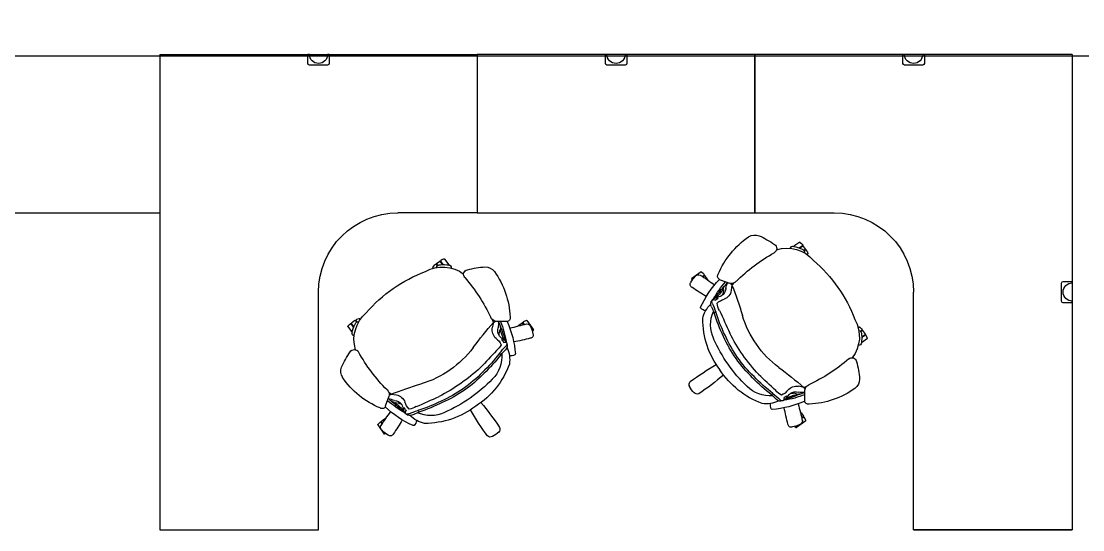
# Model space of a CAD drawing. Header units: inches. Extents: x 23 to 6400, y -2214 to 4412.
# Drawn here: x 3989.1 to 4149.7, y 1670.3 to 1747.3 of the extents above; entities that cross this region are included whole.
import ezdxf

# ---------------------------------------------------------------- set-up
doc = ezdxf.new("R2010")
doc.units = ezdxf.units.IN
doc.header["$LTSCALE"] = 96
doc.header["$MEASUREMENT"] = 0
doc.layers.add('A-FURN-EXIST', color=33, linetype='Continuous')

# ---------------------------------------------------------------- blocks, each defined once
blk = doc.blocks.new('A$C1C1D4BE0')
at = {"lineweight": -3}
for p, q in [((109.06, 175.11, 27.25), (133.06, 175.11, 27.25)), ((109.06, 103.11, 27.25), (109.06, 175.11, 27.25)), ((133.06, 175.11, 27.25), (133.06, 139.11, 27.25)), ((223.06, 175.11, 27.25), (223.06, 139.11, 27.25)), ((247.06, 175.11, 27.25), (223.06, 175.11, 27.25)), ((223.06, 175.11, 27.25), (247.06, 175.11, 27.25)), ((223.06, 175.11, 27.25), (247.06, 175.11, 27.25)), ((247.06, 103.11, 27.25), (247.06, 175.11, 27.25)), ((142.01, 159.23, 27.25), (143, 160.64, 27.25)), ((143.03, 160.65, 27.25), (143, 160.64, 27.25)), ((143.27, 160.58, 27.25), (143.03, 160.65, 27.25)), ((142.01, 159.23, 27.25), (142.01, 159.19, 27.25)), ((142.01, 159.19, 27.25), (142.26, 158.9, 27.25)), ((142.69, 159.07, 27.25), (142.49, 158.78, 27.25)), ((142.73, 159.01, 27.25), (142.55, 158.75, 27.25)), ((205.1, 159.46, 27.25), (205.29, 159.6, 27.25)), ((205.29, 159.6, 27.25), (205.34, 159.6, 27.25)), ((206.75, 158.62, 27.25), (205.34, 159.6, 27.25)), ((142.26, 158.9, 27.25), (142.44, 158.77, 27.25)), ((142.44, 158.77, 27.25), (142.49, 158.78, 27.25)), ((142.55, 158.75, 27.25), (142.56, 158.69, 27.25)), ((143.07, 158.33, 27.25), (142.56, 158.69, 27.25)), ((143.07, 158.33, 27.25), (143.13, 158.34, 27.25)), ((143.13, 158.34, 27.25), (143.15, 158.37, 27.25)), ((143.18, 158.32, 27.25), (143.2, 158.24, 27.25)), ((143.27, 158.19, 27.25), (143.2, 158.24, 27.25)), ((205.95, 157.37, 27.25), (205.97, 157.29, 27.25)), ((206, 157.4, 27.25), (205.97, 157.42, 27.25)), ((206.05, 157.41, 27.25), (206, 157.4, 27.25)), ((206.05, 157.41, 27.25), (206.41, 157.92, 27.25)), ((206.14, 158.16, 27.25), (206.4, 157.98, 27.25)), ((206.16, 158.23, 27.25), (206.44, 158.03, 27.25)), ((206.4, 157.98, 27.25), (206.41, 157.92, 27.25)), ((206.5, 158.04, 27.25), (206.44, 158.03, 27.25)), ((206.62, 158.22, 27.25), (206.5, 158.04, 27.25)), ((206.76, 158.58, 27.25), (206.62, 158.22, 27.25)), ((206.75, 158.62, 27.25), (206.76, 158.58, 27.25)), ((143.21, 156.36, 27.25), (143.7, 154.97, 27.25)), ((144.75, 155.85, 27.25), (145.21, 155.94, 27.25)), ((201.54, 156.8, 27.25), (201.55, 156.81, 27.25)), ((201.54, 156.8, 27.25), (201.55, 156.81, 27.25)), ((201.54, 156.8, 27.25), (201.54, 156.8, 27.25)), ((201.55, 156.81, 27.25), (201.55, 156.81, 27.25)), ((201.68, 156.89, 27.25), (201.68, 156.89, 27.25)), ((201.68, 156.89, 27.25), (201.68, 156.89, 27.25)), ((201.68, 156.89, 27.25), (201.68, 156.89, 27.25)), ((201.68, 156.89, 27.25), (201.68, 156.89, 27.25)), ((205.91, 157.21, 27.25), (205.97, 157.29, 27.25)), ((144, 154.59, 27.25), (143.69, 154.32, 27.25)), ((144, 154.59, 27.25), (144.84, 154.69, 27.25)), ((144.01, 155.59, 27.25), (144.01, 155.59, 27.25)), ((144.01, 155.59, 27.25), (144.01, 155.59, 27.25)), ((144.01, 155.59, 27.25), (144.01, 155.59, 27.25)), ((144.01, 155.59, 27.25), (144.01, 155.59, 27.25)), ((205.32, 154.5, 27.25), (204.87, 154.43, 27.25)), ((206.11, 154.51, 27.25), (206.11, 154.51, 27.25)), ((206.11, 154.51, 27.25), (206.11, 154.51, 27.25)), ((206.11, 154.51, 27.25), (206.11, 154.51, 27.25)), ((206.11, 154.51, 27.25), (206.11, 154.51, 27.25)), ((206.6, 155.52, 27.25), (206.61, 154.04, 27.25)), ((206.47, 153.58, 27.25), (205.64, 153.38, 27.25)), ((206.47, 153.58, 27.25), (206.84, 153.43, 27.25)), ((162.75, 148.63, 27.25), (162.77, 148.63, 27.25)), ((162.75, 148.63, 27.25), (162.76, 148.63, 27.25)), ((162.76, 148.63, 27.25), (162.76, 148.63, 27.25)), ((162.76, 148.63, 27.25), (162.77, 148.63, 27.25)), ((162.84, 148.5, 27.25), (162.84, 148.49, 27.25)), ((162.84, 148.5, 27.25), (162.84, 148.5, 27.25)), ((162.84, 148.5, 27.25), (162.84, 148.5, 27.25)), ((162.84, 148.5, 27.25), (162.84, 148.49, 27.25)), ((216.07, 146.16, 27.25), (215.17, 146.8, 27.25)), ((216.09, 146.13, 27.25), (215.95, 145.77, 27.25)), ((216.07, 146.16, 27.25), (216.09, 146.13, 27.25)), ((137.5, 144.34, 27.25), (138.14, 145.24, 27.25)), ((159.53, 143.71, 27.25), (159.34, 144.54, 27.25)), ((160.46, 144.85, 27.25), (160.39, 145.31, 27.25)), ((164.57, 143.43, 27.25), (165.55, 144.84, 27.25)), ((165.41, 145.08, 27.25), (165.56, 144.88, 27.25)), ((165.56, 144.88, 27.25), (165.55, 144.84, 27.25)), ((214.69, 144.51, 27.25), (214.84, 144.41, 27.25)), ((215.17, 144.66, 27.25), (214.88, 144.4, 27.25)), ((215.28, 144.89, 27.25), (215.04, 145.06, 27.25)), ((215.32, 144.95, 27.25), (215.09, 145.11, 27.25)), ((215.17, 144.66, 27.25), (215.29, 144.84, 27.25)), ((215.21, 145.56, 27.25), (215.21, 145.56, 27.25)), ((215.21, 145.56, 27.25), (215.21, 145.56, 27.25)), ((215.21, 145.56, 27.25), (215.21, 145.56, 27.25)), ((215.21, 145.56, 27.25), (215.21, 145.56, 27.25)), ((215.23, 145.96, 27.25), (215.77, 145.58, 27.25)), ((215.24, 145.95, 27.25), (215.23, 145.94, 27.25)), ((215.23, 145.88, 27.25), (215.73, 145.53, 27.25)), ((215.28, 144.89, 27.25), (215.29, 144.84, 27.25)), ((215.38, 144.96, 27.25), (215.32, 144.95, 27.25)), ((215.38, 144.96, 27.25), (215.74, 145.47, 27.25)), ((215.73, 145.53, 27.25), (215.74, 145.47, 27.25)), ((215.82, 145.59, 27.25), (215.77, 145.58, 27.25)), ((215.95, 145.77, 27.25), (215.82, 145.59, 27.25)), ((137.5, 144.34, 27.25), (137.5, 144.3, 27.25)), ((137.5, 144.3, 27.25), (137.75, 144.01, 27.25)), ((137.75, 144.01, 27.25), (137.93, 143.89, 27.25)), ((137.93, 143.89, 27.25), (137.99, 143.9, 27.25)), ((138.37, 144.43, 27.25), (137.99, 143.9, 27.25)), ((138.4, 144.36, 27.25), (138.04, 143.86, 27.25)), ((138.04, 143.86, 27.25), (138.05, 143.8, 27.25)), ((138.57, 143.44, 27.25), (138.05, 143.8, 27.25)), ((138.36, 144.43, 27.25), (138.37, 144.42, 27.25)), ((138.52, 144.06, 27.25), (138.52, 144.07, 27.25)), ((138.52, 144.06, 27.25), (138.52, 144.06, 27.25)), ((138.52, 144.06, 27.25), (138.52, 144.07, 27.25)), ((138.52, 144.06, 27.25), (138.52, 144.06, 27.25)), ((138.57, 143.44, 27.25), (138.63, 143.45, 27.25)), ((138.63, 143.45, 27.25), (138.79, 143.68, 27.25)), ((138.68, 143.41, 27.25), (138.85, 143.65, 27.25)), ((138.68, 143.41, 27.25), (138.69, 143.35, 27.25)), ((138.87, 143.23, 27.25), (138.69, 143.35, 27.25)), ((138.87, 143.23, 27.25), (139.22, 143.09, 27.25)), ((139.22, 143.09, 27.25), (139.26, 143.11, 27.25)), ((139.37, 143.26, 27.25), (139.26, 143.11, 27.25)), ((159.53, 143.71, 27.25), (159.38, 143.33, 27.25)), ((161.47, 143.58, 27.25), (159.99, 143.57, 27.25)), ((160.47, 144.07, 27.25), (160.47, 144.07, 27.25)), ((160.47, 144.07, 27.25), (160.47, 144.07, 27.25)), ((160.47, 144.07, 27.25), (160.47, 144.07, 27.25)), ((160.47, 144.07, 27.25), (160.47, 144.07, 27.25)), ((163.16, 144.26, 27.25), (163.24, 144.21, 27.25)), ((163.32, 144.22, 27.25), (163.24, 144.21, 27.25)), ((163.35, 144.18, 27.25), (163.37, 144.21, 27.25)), ((163.36, 144.13, 27.25), (163.35, 144.18, 27.25)), ((163.36, 144.13, 27.25), (163.88, 143.77, 27.25)), ((163.93, 143.77, 27.25), (163.88, 143.77, 27.25)), ((164.11, 144.04, 27.25), (163.93, 143.77, 27.25)), ((164.19, 144.02, 27.25), (163.99, 143.73, 27.25)), ((164, 143.68, 27.25), (163.99, 143.73, 27.25)), ((164.18, 143.55, 27.25), (164, 143.68, 27.25)), ((164.53, 143.42, 27.25), (164.18, 143.55, 27.25)), ((164.57, 143.43, 27.25), (164.53, 143.42, 27.25)), ((214.88, 144.4, 27.25), (214.84, 144.41, 27.25)), ((245.44, 140.49, 27.25), (245.44, 137.74, 27.25)), ((247.06, 140.74, 27.25), (245.69, 140.74, 27.25)), ((247.06, 140.74, 27.25), (247.06, 140.49, 27.25)), ((194.33, 138.8, 27.25), (194.24, 139.25, 27.25)), ((195.59, 138.04, 27.25), (195.49, 138.89, 27.25)), ((189.59, 137.32, 27.25), (189.52, 137.08, 27.25)), ((189.52, 137.08, 27.25), (189.54, 137.04, 27.25)), ((190.95, 136.06, 27.25), (189.54, 137.04, 27.25)), ((191.11, 136.74, 27.25), (191.39, 136.54, 27.25)), ((191.17, 136.78, 27.25), (191.43, 136.6, 27.25)), ((191.28, 136.3, 27.25), (191.4, 136.48, 27.25)), ((191.4, 136.48, 27.25), (191.39, 136.54, 27.25)), ((191.43, 136.6, 27.25), (191.49, 136.61, 27.25)), ((191.85, 137.12, 27.25), (191.49, 136.61, 27.25)), ((191.84, 137.18, 27.25), (191.81, 137.2, 27.25)), ((191.85, 137.12, 27.25), (191.84, 137.18, 27.25)), ((191.85, 137.23, 27.25), (191.93, 137.24, 27.25)), ((191.99, 137.32, 27.25), (191.93, 137.24, 27.25)), ((193.81, 137.26, 27.25), (195.2, 137.75, 27.25)), ((194.59, 138.06, 27.25), (194.59, 138.06, 27.25)), ((194.59, 138.06, 27.25), (194.59, 138.06, 27.25)), ((194.59, 138.06, 27.25), (194.59, 138.06, 27.25)), ((194.59, 138.06, 27.25), (194.59, 138.06, 27.25)), ((195.59, 138.04, 27.25), (195.85, 137.74, 27.25)), ((245.69, 137.49, 27.25), (247.06, 137.49, 27.25)), ((247.06, 137.74, 27.25), (247.06, 137.49, 27.25)), ((150.46, 135.48, 27.25), (150.36, 135.34, 27.25)), ((150.36, 135.29, 27.25), (150.36, 135.34, 27.25)), ((150.61, 135.01, 27.25), (150.36, 135.29, 27.25)), ((150.61, 135.01, 27.25), (150.79, 134.88, 27.25)), ((150.84, 134.89, 27.25), (150.79, 134.88, 27.25)), ((150.84, 134.89, 27.25), (151.01, 135.13, 27.25)), ((150.9, 134.86, 27.25), (151.06, 135.09, 27.25)), ((151.83, 134.95, 27.25), (151.48, 134.45, 27.25)), ((151.51, 134.97, 27.25), (151.51, 134.97, 27.25)), ((151.51, 134.97, 27.25), (151.51, 134.97, 27.25)), ((151.51, 134.97, 27.25), (151.51, 134.97, 27.25)), ((151.51, 134.97, 27.25), (151.51, 134.97, 27.25)), ((151.91, 134.95, 27.25), (151.54, 134.41, 27.25)), ((151.91, 134.94, 27.25), (151.9, 134.95, 27.25)), ((152.12, 134.11, 27.25), (152.75, 135.01, 27.25)), ((190.95, 136.06, 27.25), (190.99, 136.05, 27.25)), ((190.99, 136.05, 27.25), (191.28, 136.3, 27.25)), ((150.91, 134.8, 27.25), (150.9, 134.86, 27.25)), ((150.91, 134.8, 27.25), (151.43, 134.44, 27.25)), ((151.48, 134.45, 27.25), (151.43, 134.44, 27.25)), ((151.55, 134.35, 27.25), (151.54, 134.41, 27.25)), ((151.73, 134.23, 27.25), (151.55, 134.35, 27.25)), ((152.08, 134.09, 27.25), (151.73, 134.23, 27.25)), ((152.12, 134.11, 27.25), (152.08, 134.09, 27.25)), ((206.92, 133.41, 27.25), (207.07, 133.31, 27.25)), ((206.95, 132.92, 27.25), (207.09, 133.27, 27.25)), ((207.09, 133.27, 27.25), (207.07, 133.31, 27.25)), ((205.84, 131.55, 27.25), (204.94, 132.18, 27.25)), ((205.74, 132.41, 27.25), (206.28, 132.04, 27.25)), ((205.75, 132.41, 27.25), (205.76, 132.42, 27.25)), ((205.82, 132.44, 27.25), (206.32, 132.09, 27.25)), ((205.88, 131.55, 27.25), (206.17, 131.8, 27.25)), ((206.11, 132.57, 27.25), (206.11, 132.57, 27.25)), ((206.11, 132.57, 27.25), (206.11, 132.57, 27.25)), ((206.11, 132.57, 27.25), (206.11, 132.57, 27.25)), ((206.11, 132.57, 27.25), (206.11, 132.57, 27.25)), ((206.17, 131.8, 27.25), (206.29, 131.98, 27.25)), ((206.29, 131.98, 27.25), (206.28, 132.04, 27.25)), ((206.32, 132.09, 27.25), (206.38, 132.1, 27.25)), ((206.74, 132.62, 27.25), (206.38, 132.1, 27.25)), ((206.73, 132.67, 27.25), (206.49, 132.84, 27.25)), ((206.77, 132.73, 27.25), (206.53, 132.89, 27.25)), ((206.74, 132.62, 27.25), (206.73, 132.67, 27.25)), ((206.77, 132.73, 27.25), (206.82, 132.74, 27.25)), ((206.95, 132.92, 27.25), (206.82, 132.74, 27.25)), ((205.84, 131.55, 27.25), (205.88, 131.55, 27.25)), ((77.08, 127.11, 27.25), (109.06, 127.11, 27.25)), ((157.06, 127.11, 27.25), (145.06, 127.11, 27.25)), ((157.06, 103.11, 27.25), (157.06, 127.11, 27.25)), ((157.06, 127.11, 27.25), (199.06, 127.11, 27.25)), ((157.06, 103.11, 27.25), (157.06, 127.11, 27.25)), ((199.06, 127.11, 27.25), (199.06, 103.11, 27.25)), ((199.06, 103.11, 27.25), (199.06, 127.11, 27.25)), ((199.06, 127.11, 27.25), (211.06, 127.11, 27.25)), ((131.44, 104.49, 27.25), (131.44, 103.11, 27.25)), ((134.44, 104.74, 27.25), (131.69, 104.74, 27.25)), ((134.69, 103.11, 27.25), (134.69, 104.49, 27.25)), ((176.44, 104.49, 27.25), (176.44, 103.11, 27.25)), ((179.44, 104.74, 27.25), (176.69, 104.74, 27.25)), ((179.69, 103.11, 27.25), (179.69, 104.49, 27.25)), ((221.44, 104.49, 27.25), (221.44, 103.11, 27.25)), ((224.44, 104.74, 27.25), (221.69, 104.74, 27.25)), ((224.69, 103.11, 27.25), (224.69, 104.49, 27.25)), ((109.06, 103.11, 27.25), (157.06, 103.11, 27.25)), ((131.69, 103.11, 27.25), (131.44, 103.11, 27.25)), ((134.69, 103.11, 27.25), (134.44, 103.11, 27.25)), ((199.06, 103.11, 27.25), (157.06, 103.11, 27.25)), ((176.69, 103.11, 27.25), (176.44, 103.11, 27.25)), ((179.69, 103.11, 27.25), (179.44, 103.11, 27.25)), ((247.06, 103.11, 27.25), (199.06, 103.11, 27.25)), ((221.69, 103.11, 27.25), (221.44, 103.11, 27.25)), ((224.69, 103.11, 27.25), (224.44, 103.11, 27.25))]:
    blk.add_line(p, q, dxfattribs=at)
blk.add_lwpolyline([(329.17, 95.4), (28.91, 95.4), (28.91, 103.36), (329.17, 103.36)], close=True, dxfattribs=at)
for centre, radius, start, end in [((145.95, 156.75, 27.25), 4.68, 120.4374, 133.707), ((143.91, 160.41, 27.25), 0.496, 24.855, 131.5947), ((106.87, 134.99, 27.25), 45.41, 31.147, 34.3645), ((191.11, 136.96, 27.25), 40.36, 143.6382, 150.3084), ((159.06, 160.41, 27.25), 0.658, 60.578, 133.1097), ((157.4, 157.19, 27.25), 4.28, 46.8902, 62.2976), ((143.03, 159.63, 27.25), 0.59, 122.2242, 205.4539), ((165.79, 173.68, 27.25), 27.33, 211.561, 217.045), ((153.85, 145.22, 27.25), 15.54, 114.6915, 133.4725), ((149.91, 154.94, 27.25), 4.15, 101.3066, 136.3401), ((147.41, 159.19, 27.25), 0.151, 43.7089, 111.2298), ((146.22, 158.15, 27.25), 1.74, 14.2074, 41.6764), ((149.14, 146.32, 27.25), 12.68, 52.6181, 90.2009), ((126.85, 181.96, 27.25), 40.36, 319.6916, 326.3618), ((159.86, 159.86, 27.25), 0.648, 336.2382, 44.7345), ((248.05, 147.85, 27.25), 45.41, 165.6355, 168.853), ((204.55, 159.08, 27.25), 0.496, 68.4053, 175.145), ((203.89, 154.94, 27.25), 4.68, 66.293, 79.5626), ((205.65, 158.64, 27.25), 0.59, 354.5461, 77.7758), ((152.39, 145.64, 27.25), 13.31, 118.1044, 131.8211), ((222.28, 65.05, 27.25), 119.68, 129.5276, 130.8431), ((146.8, 156.81, 27.25), 0.887, 141.4919, 164.5681), ((146.86, 156.83, 27.25), 0.919, 125.5621, 144.5786), ((146.55, 157.33, 27.25), 0.348, 142.008, 222.2382), ((146.55, 157.1, 27.25), 0.512, 68.7679, 121.5263), ((146.88, 157.01, 27.25), 0.8, 60.1355, 134.4715), ((151.41, 167.25, 27.25), 10.75, 244.1788, 251.925), ((153.68, 170.92, 27.25), 14.69, 244.1698, 248.162), ((150.03, 152.88, 27.25), 4.94, 64.7955, 114.3601), ((179.46, 164.07, 27.25), 27.33, 342.955, 348.439), ((147.27, 144.84, 27.25), 12.8, 112.5535, 145.6458), ((142.68, 156.22, 27.25), 0.548, 15.5859, 125.5928), ((145.72, 153.2, 27.25), 2.94, 110.3114, 125.6545), ((144.49, 156.89, 27.25), 1.36, 270.2307, 327.4509), ((165.79, 173.68, 27.25), 27.33, 219.1563, 219.6871), ((144.74, 155.91, 27.25), 0.0616, 129.5275, 279.873), ((139.22, 163.49, 27.25), 9.32, 306.0709, 316.256), ((144.52, 156.39, 27.25), 1.73, 280.7645, 339.0434), ((145.12, 156.62, 27.25), 0.688, 276.7569, 318.1552), ((142.49, 157.77, 27.25), 3.54, 332.9385, 346.5302), ((146.32, 156.91, 27.25), 0.393, 160.1587, 220.2249), ((146.04, 156.67, 27.25), 0.023, 216.7678, 315.9393), ((146.9, 156.38, 27.25), 0.888, 132.6517, 161.5926), ((148.65, 155, 27.25), 2.63, 135.5454, 163.0009), ((146.26, 157.06, 27.25), 0.0489, 319.6079, 38.9614), ((146.35, 153.98, 27.25), 2.89, 58.9352, 81.7775), ((726.32, 1448.65, 27.25), 1415.76, 245.88356, 246.03577), ((147.43, 157.57, 27.25), 0.835, 320.7738, 340.4324), ((141.41, 135.21, 27.25), 22.82, 63.4709, 73.0048), ((140.52, 133.04, 27.25), 25.44, 63.7194, 72.3894), ((143.86, 137.87, 27.25), 19.65, 43.7774, 66.2226), ((142.89, 136.48, 27.25), 22.82, 43.8813, 66.119), ((150, 145.72, 27.25), 12.68, 19.7991, 57.3819), ((204.46, 144.05, 27.25), 12.68, 109.7991, 147.3819), ((200.79, 151.88, 27.25), 4.15, 63.6599, 98.6934), ((203.16, 156.16, 27.25), 1.74, 158.3236, 185.7926), ((201.67, 156.75, 27.25), 0.142, 87.884, 158.8399), ((200.41, 141.4, 27.25), 15.54, 66.5275, 85.3085), ((207.14, 155.56, 27.25), 0.548, 74.4072, 184.4141), ((206.72, 143.3, 27.25), 12.8, 54.3542, 87.4465), ((142.76, 154.66, 27.25), 0.992, 311.657, 18.2163), ((144.19, 155.1, 27.25), 0.55, 163.8446, 174.1233), ((144.68, 154.54, 27.25), 1.24, 122.6746, 144.9967), ((159.48, 109.8, 27.25), 48.13, 108.1349, 109.1853), ((144.19, 155.1, 27.25), 0.55, 215.5254, 249.1346), ((162.25, 200.3, 27.25), 49.22, 248.2279, 253.8982), ((138.66, 130.19, 27.25), 27.77, 47.135, 62.9624), ((143.68, 137.65, 27.25), 19.65, 43.7774, 66.2226), ((192.98, 151.44, 27.25), 4.28, 136.8902, 152.2976), ((190.31, 153.91, 27.25), 0.648, 66.2382, 134.7345), ((168.22, 120.9, 27.25), 40.36, 49.6916, 56.3618), ((201.38, 149.91, 27.25), 4.94, 85.6399, 135.2045), ((217.1, 134.52, 27.25), 25.44, 127.6106, 136.2806), ((217.32, 134.33, 27.25), 25.44, 127.6106, 136.2806), ((191.78, 165.61, 27.25), 14.69, 311.838, 315.8302), ((202.22, 155.2, 27.25), 0.835, 219.5676, 239.2262), ((195.16, 162.94, 27.25), 10.75, 308.075, 315.8212), ((204.46, 152.2, 27.25), 2.89, 118.2225, 141.0648), ((202.92, 154.86, 27.25), 0.8, 65.5285, 139.8645), ((203.21, 155.07, 27.25), 0.512, 78.4737, 131.2321), ((201.95, 152.37, 27.25), 2.63, 36.9991, 64.4546), ((203.01, 154.7, 27.25), 0.919, 55.4214, 74.4379), ((203.13, 155.27, 27.25), 0.348, 337.7618, 57.992), ((203.5, 155.13, 27.25), 0.0489, 161.0386, 240.3921), ((203.13, 154.27, 27.25), 0.888, 38.4074, 67.3483), ((201.64, 142.3, 27.25), 13.31, 68.1789, 81.8956), ((203.07, 154.7, 27.25), 0.887, 35.4319, 58.5081), ((163.53, 42.66, 27.25), 119.68, 69.1569, 70.4724), ((207.91, 163.57, 27.25), 9.32, 243.744, 253.9291), ((203.49, 154.97, 27.25), 0.393, 339.7751, 39.8413), ((203.83, 154.84, 27.25), 0.023, 244.0607, 343.2322), ((206.79, 157.09, 27.25), 3.54, 213.4698, 227.0615), ((204.71, 155.1, 27.25), 0.688, 241.8448, 283.2431), ((205.21, 155.57, 27.25), 1.36, 232.5491, 289.7693), ((205.31, 154.56, 27.25), 0.0616, 280.127, 70.4725), ((205.32, 151.68, 27.25), 2.94, 74.3455, 89.6886), ((207.23, 106.19, 27.25), 48.13, 90.8147, 91.8651), ((205.84, 153.3, 27.25), 1.24, 55.0033, 77.3254), ((206.11, 153.99, 27.25), 0.55, 25.8767, 36.1554), ((162.11, 135.34, 27.25), 26.35, 135.1738, 150.8289), ((144.23, 138.4, 27.25), 15.25, 36.6442, 73.358), ((189.77, 153.11, 27.25), 0.658, 150.578, 223.1097), ((213.21, 185.16, 27.25), 40.36, 233.6382, 240.3084), ((213.69, 136.94, 27.25), 22.82, 133.8813, 156.119), ((250.56, 99.98, 27.25), 72.51, 131.8265, 134.6201), ((173.67, 190.29, 27.25), 49.22, 306.1018, 311.7721), ((205.36, 155.09, 27.25), 1.73, 220.9566, 279.2355), ((206.11, 153.99, 27.25), 0.55, 310.8654, 344.4746), ((207.6, 154.07, 27.25), 0.992, 181.7837, 248.343), ((196.03, 129.3, 27.25), 26.35, 49.1711, 64.8262), ((213.21, 152.33, 27.25), 1.68, 358.3413, 54.8306), ((138.09, 151.11, 27.25), 1.68, 145.1694, 201.6587), ((140.29, 132.86, 27.25), 25.44, 37.6106, 46.2806), ((140.47, 133.08, 27.25), 25.44, 37.6106, 46.2806), ((155.86, 148.8, 27.25), 4.94, 355.6399, 45.2045), ((212.31, 137.91, 27.25), 19.65, 133.7774, 156.2226), ((212.53, 137.73, 27.25), 19.65, 133.7774, 156.2226), ((219.99, 132.7, 27.25), 27.77, 137.135, 152.9624), ((201.53, 153.23, 27.25), 13.39, 344.4635, 355.9043), ((148.75, 155.96, 27.25), 13.39, 204.0957, 215.5365), ((105.94, 99.61, 27.25), 72.51, 41.8265, 44.6201), ((157.83, 149.38, 27.25), 4.15, 333.6599, 8.6934), ((203.86, 143.18, 27.25), 12.68, 142.6181, 180.2009), ((211.78, 138.28, 27.25), 15.25, 126.6442, 163.358), ((213.73, 149.76, 27.25), 0.708, 227.6016, 350.777), ((138.47, 148.52, 27.25), 0.708, 209.223, 332.3984), ((143.66, 146.27, 27.25), 5.24, 162.6212, 229.7126), ((158.15, 145.72, 27.25), 2.89, 28.2225, 51.0648), ((161.15, 147.96, 27.25), 0.835, 129.5676, 149.2262), ((168.9, 155.01, 27.25), 10.75, 218.075, 225.8212), ((171.57, 158.4, 27.25), 14.69, 221.838, 225.8302), ((160.81, 147.25, 27.25), 0.8, 335.5285, 49.8645), ((147.35, 149.76, 27.25), 15.54, 336.5275, 355.3085), ((162.11, 147.02, 27.25), 1.74, 68.3236, 95.7926), ((162.7, 148.5, 27.25), 0.142, 357.884, 68.8399), ((209.63, 145.87, 27.25), 5.24, 330.2874, 37.3793), ((196.24, 176.5, 27.25), 49.22, 216.1018, 221.7721), ((161.04, 144.82, 27.25), 1.73, 130.9566, 189.2355), ((158.33, 148.22, 27.25), 2.63, 306.9991, 334.4546), ((163.04, 143.38, 27.25), 3.54, 123.4698, 137.0615), ((48.62, 186.65, 27.25), 119.68, 339.1569, 340.4724), ((169.53, 142.27, 27.25), 9.32, 153.744, 163.9291), ((148.25, 148.54, 27.25), 13.31, 338.1789, 351.8956), ((160.22, 147.05, 27.25), 0.888, 308.4074, 337.3483), ((160.79, 146.34, 27.25), 0.023, 154.0607, 253.2322), ((160.92, 146.69, 27.25), 0.393, 249.7751, 309.8413), ((161.08, 146.68, 27.25), 0.0489, 71.0386, 150.3921), ((161.23, 147.05, 27.25), 0.348, 247.7618, 327.992), ((160.66, 147.11, 27.25), 0.887, 305.4319, 328.5081), ((161.02, 146.97, 27.25), 0.512, 348.4737, 41.2321), ((160.66, 147.17, 27.25), 0.919, 325.4214, 344.4379), ((153.81, 102.12, 27.25), 45.41, 75.6355, 78.853), ((165.03, 145.62, 27.25), 0.496, 338.4053, 85.145), ((197.3, 144.08, 27.25), 4.94, 154.7955, 204.3601), ((214.75, 146.77, 27.25), 0.418, 4.0643, 96.2869), ((210.38, 146.03, 27.25), 4.85, 354.4733, 9.125), ((138.54, 145.36, 27.25), 0.418, 103.7131, 195.9357), ((142.9, 146.16, 27.25), 4.85, 190.875, 205.5267), ((161.53, 144.97, 27.25), 1.36, 142.5491, 199.7693), ((112.14, 142.94, 27.25), 48.13, 0.8147, 1.8651), ((161.06, 145.47, 27.25), 0.688, 151.8448, 193.2431), ((160.52, 144.87, 27.25), 0.0616, 190.127, 340.4725), ((157.63, 144.86, 27.25), 2.94, 344.3455, 359.6886), ((170.02, 170.72, 27.25), 27.33, 252.955, 258.439), ((160.89, 146.29, 27.25), 4.68, 336.293, 349.5626), ((217.14, 134.57, 27.25), 25.44, 153.7194, 162.3894), ((214.96, 135.45, 27.25), 22.82, 153.4709, 163.0048), ((-1098.47, 720.36, 27.25), 1415.76, 335.88356, 336.03577), ((214.75, 145.35, 27.25), 0.417, 275.7738, 328.5728), ((214.01, 145.63, 27.25), 1.2, 335.5957, 356.7626), ((139.63, 144.54, 27.25), 1.2, 203.2374, 224.4043), ((139.03, 144.02, 27.25), 0.417, 231.4272, 284.2262), ((135.25, 154.15, 27.25), 26.35, 319.1711, 334.8262), ((160.02, 142.57, 27.25), 0.992, 91.7837, 158.343), ((159.95, 144.07, 27.25), 0.55, 220.8654, 254.4746), ((159.95, 144.07, 27.25), 0.55, 295.8767, 306.1554), ((159.25, 144.34, 27.25), 1.24, 325.0033, 347.3254), ((161.51, 143.03, 27.25), 0.548, 344.4072, 94.4141), ((164.6, 144.53, 27.25), 0.59, 264.5461, 347.7758), ((195.24, 143.95, 27.25), 4.15, 191.3066, 226.3401), ((193.28, 151.23, 27.25), 22.37, 310.8423, 339.1576), ((157.19, 156.9, 27.25), 22.37, 220.8423, 249.1576), ((149.25, 143.46, 27.25), 12.8, 324.3542, 357.4465), ((190.98, 141.46, 27.25), 0.151, 133.7089, 201.2298), ((204.96, 147.89, 27.25), 15.54, 204.6915, 223.4725), ((192.03, 140.27, 27.25), 1.74, 104.2074, 131.6764), ((193.17, 140.93, 27.25), 0.8, 150.1355, 224.4715), ((179.25, 147.73, 27.25), 14.69, 334.1698, 338.162), ((182.92, 145.46, 27.25), 10.75, 334.1788, 341.925), ((192.61, 141.48, 27.25), 0.835, 50.7738, 70.4324), ((196.19, 140.4, 27.25), 2.89, 148.9352, 171.7775), ((149.88, 156.3, 27.25), 49.22, 338.2279, 343.8982), ((215.19, 100.92, 27.25), 45.41, 121.147, 124.3645), ((193.07, 140.59, 27.25), 0.512, 158.7679, 211.5263), ((193.35, 140.91, 27.25), 0.919, 215.5621, 234.5786), ((192.85, 140.6, 27.25), 0.348, 232.008, 312.2382), ((204.54, 146.43, 27.25), 13.31, 208.1044, 221.8211), ((193.37, 140.85, 27.25), 0.887, 231.4919, 254.5681), ((285.13, 216.33, 27.25), 119.68, 219.5276, 220.8431), ((193.12, 140.3, 27.25), 0.0489, 49.6079, 128.9614), ((193.26, 140.37, 27.25), 0.393, 250.1587, 310.2249), ((186.69, 133.27, 27.25), 9.32, 36.0709, 46.256), ((193.8, 140.94, 27.25), 0.888, 222.6517, 251.5926), ((192.4, 136.53, 27.25), 3.54, 62.9385, 76.5302), ((195.18, 142.69, 27.25), 2.63, 225.5454, 253.0009), ((193.5, 140.08, 27.25), 0.023, 306.7678, 45.9393), ((193.79, 138.56, 27.25), 1.73, 10.7645, 69.0434), ((245.69, 140.49, 27.25), 0.25, 90, 180), ((247.06, 139.11, 27.25), 1.38, 90, 270), ((145.06, 139.11, 27.25), 12, 180, 270), ((189.77, 137.96, 27.25), 0.496, 114.855, 221.5947), ((176.49, 159.84, 27.25), 27.33, 309.1563, 309.6871), ((193.55, 139.17, 27.25), 0.688, 6.7569, 48.1552), ((193.28, 138.54, 27.25), 1.36, 0.2307, 57.4509), ((194.27, 138.79, 27.25), 0.0616, 219.5275, 9.873), ((196.98, 139.77, 27.25), 2.94, 200.3114, 215.6545), ((240.38, 153.53, 27.25), 48.13, 198.1349, 199.1853), ((211.06, 139.11, 27.25), 12, 270, 0), ((155.71, 136.44, 27.25), 0.708, 137.6016, 260.777), ((193.43, 140, 27.25), 4.68, 210.4374, 223.707), ((190.55, 137.08, 27.25), 0.59, 212.2242, 295.4539), ((176.49, 159.84, 27.25), 27.33, 301.561, 307.045), ((193.96, 136.73, 27.25), 0.548, 105.5859, 215.5928), ((195.63, 138.73, 27.25), 1.24, 212.6746, 234.9967), ((195.07, 138.24, 27.25), 0.55, 253.8446, 264.1233), ((195.51, 136.81, 27.25), 0.992, 41.657, 108.2163), ((195.07, 138.24, 27.25), 0.55, 305.5254, 339.1346), ((214.83, 156.16, 27.25), 26.35, 225.1738, 240.8289), ((245.69, 137.74, 27.25), 0.25, 180, 270), ((151.83, 140.55, 27.25), 5.24, 240.2874, 307.3793), ((151.3, 135.43, 27.25), 0.417, 185.7738, 238.5728), ((151.58, 136.17, 27.25), 1.2, 245.5957, 266.7626), ((151.98, 139.8, 27.25), 4.85, 264.4733, 279.125), ((152.72, 135.43, 27.25), 0.418, 274.0643, 6.2869), ((159.19, 148.65, 27.25), 13.39, 254.4635, 265.9043), ((158.28, 136.97, 27.25), 1.68, 268.3413, 324.8306), ((205.33, 141.32, 27.25), 12.8, 202.5535, 235.6458), ((203.91, 137.7, 27.25), 5.24, 252.6212, 319.7126), ((194.22, 142.8, 27.25), 13.39, 294.0957, 305.5365), ((201.66, 132.52, 27.25), 0.708, 299.223, 62.3984), ((204.82, 132.59, 27.25), 0.418, 193.7131, 285.9357), ((204.02, 136.95, 27.25), 4.85, 280.875, 295.5267), ((205.64, 133.68, 27.25), 1.2, 293.2374, 314.4043), ((206.15, 133.08, 27.25), 0.417, 321.4272, 14.2262), ((199.07, 132.14, 27.25), 1.68, 235.1694, 291.6587), ((131.69, 104.49, 27.25), 0.25, 90, 180), ((133.06, 103.11, 27.25), 1.38, 0, 180), ((134.44, 104.49, 27.25), 0.25, 0, 90), ((176.69, 104.49, 27.25), 0.25, 90, 180), ((178.06, 103.11, 27.25), 1.38, 0, 180), ((179.44, 104.49, 27.25), 0.25, 0, 90), ((221.69, 104.49, 27.25), 0.25, 90, 180), ((223.06, 103.11, 27.25), 1.38, 0, 180), ((224.44, 104.49, 27.25), 0.25, 0, 90)]:
    blk.add_arc(centre, radius, start, end, dxfattribs=at)
at = {"lineweight": -3, "flags": 1}
for tag, p, rotation in [('CAPPN', (29.08, 175.22, 27.25), 90), ('CAPMG', (29.08, 175.22, 27.25), 90), ('CAPMC', (29.08, 175.22, 27.25), 90), ('CAPQT', (29.08, 175.22, 27.25), 90), ('CAPDH', (29.08, 175.22, 27.25), 90), ('CAPGC', (29.08, 175.22, 27.25), 90), ('CAPPN', (29.08, 175.22, 26.75), 90), ('CAPMG', (29.08, 175.22, 26.75), 90), ('CAPMC', (29.08, 175.22, 26.75), 90), ('CAPQT', (29.08, 175.22, 26.75), 90), ('CAPDH', (29.08, 175.22, 26.75), 90), ('CAPGC', (29.08, 175.22, 26.75), 90), ('CAPPN', (53.08, 175.22, 27.25), 180), ('CAPMG', (53.08, 175.22, 27.25), 180), ('CAPMC', (53.08, 175.22, 27.25), 180), ('CAPQT', (53.08, 175.22, 27.25), 180), ('CAPDH', (53.08, 175.22, 27.25), 180), ('CAPGC', (53.08, 175.22, 27.25), 180), ('CAPPN', (109.07, 175.22, 27.25), 90), ('CAPMG', (109.07, 175.22, 27.25), 90), ('CAPMC', (109.07, 175.22, 27.25), 90), ('CAPQT', (109.07, 175.22, 27.25), 90), ('CAPDH', (109.07, 175.22, 27.25), 90), ('CAPGC', (109.07, 175.22, 27.25), 90), ('CAPPN', (109.07, 175.22, 26.75), 90), ('CAPMG', (109.07, 175.22, 26.75), 90), ('CAPMC', (109.07, 175.22, 26.75), 90), ('CAPQT', (109.07, 175.22, 26.75), 90), ('CAPDH', (109.07, 175.22, 26.75), 90), ('CAPGC', (109.07, 175.22, 26.75), 90), ('CAPPN', (133.07, 175.22, 27.25), 180), ('CAPMG', (133.07, 175.22, 27.25), 180), ('CAPMC', (133.07, 175.22, 27.25), 180), ('CAPQT', (133.07, 175.22, 27.25), 180), ('CAPDH', (133.07, 175.22, 27.25), 180), ('CAPGC', (133.07, 175.22, 27.25), 180), ('CAPPN', (247.06, 175.11, 27.25), 180), ('CAPMG', (247.06, 175.11, 27.25), 180), ('CAPMC', (247.06, 175.11, 27.25), 180), ('CAPQT', (247.06, 175.11, 27.25), 180), ('CAPDH', (247.06, 175.11, 27.25), 180), ('CAPGC', (247.06, 175.11, 27.25), 180), ('CAPPN', (346.3, 144.91, 28.25), 239.7332), ('CAPMG', (346.3, 144.91, 28.25), 239.7332), ('CAPMC', (346.3, 144.91, 28.25), 239.7332), ('CAPQT', (346.3, 144.91, 28.25), 239.7332), ('CAPDH', (346.3, 144.91, 28.25), 239.7332), ('CAPGC', (346.3, 144.91, 28.25), 239.7332), ('CAPPN', (109.06, 103.11, 27.25), 90), ('CAPMG', (109.06, 103.11, 27.25), 90), ('CAPMC', (109.06, 103.11, 27.25), 90), ('CAPQT', (109.06, 103.11, 27.25), 90), ('CAPDH', (109.06, 103.11, 27.25), 90), ('CAPGC', (109.06, 103.11, 27.25), 90), ('CAPPN', (199.06, 103.11, 27.25), 180), ('CAPMG', (199.06, 103.11, 27.25), 180), ('CAPMC', (199.06, 103.11, 27.25), 180), ('CAPQT', (199.06, 103.11, 27.25), 180), ('CAPDH', (199.06, 103.11, 27.25), 180), ('CAPGC', (199.06, 103.11, 27.25), 180), ('CAPPN', (247.06, 103.11, 27.25), 180), ('CAPMG', (247.06, 103.11, 27.25), 180), ('CAPMC', (247.06, 103.11, 27.25), 180), ('CAPQT', (247.06, 103.11, 27.25), 180), ('CAPDH', (247.06, 103.11, 27.25), 180), ('CAPGC', (247.06, 103.11, 27.25), 180), ('CAPPN', (273.39, 103.26), 180), ('CAPMG', (273.39, 103.26), 180), ('CAPMC', (273.39, 103.26), 180), ('CAPQT', (273.39, 103.26), 180), ('CAPDH', (273.39, 103.26), 180), ('CAPGC', (273.39, 103.26), 180), ('CAPPN', (247.92, 96.11, 27.25), 270), ('CAPMG', (247.92, 96.11, 27.25), 270), ('CAPMC', (247.92, 96.11, 27.25), 270), ('CAPQT', (247.92, 96.11, 27.25), 270), ('CAPDH', (247.92, 96.11, 27.25), 270), ('CAPGC', (247.92, 96.11, 27.25), 270), ('CAPPN', (352.41, 58, 28.25), 120), ('CAPMG', (352.41, 58, 28.25), 120), ('CAPMC', (352.41, 58, 28.25), 120), ('CAPQT', (352.41, 58, 28.25), 120), ('CAPDH', (352.41, 58, 28.25), 120), ('CAPGC', (352.41, 58, 28.25), 120), ('CAPPN', (364.65, 37.2), 120.8037), ('CAPMG', (364.65, 37.2), 120.8037), ('CAPMC', (364.65, 37.2), 120.8037), ('CAPQT', (364.65, 37.2), 120.8037), ('CAPDH', (364.65, 37.2), 120.8037), ('CAPGC', (364.65, 37.2), 120.8037), ('CAPPN', (359.05, 33.97), 119.1963), ('CAPMG', (359.05, 33.97), 119.1963), ('CAPMC', (359.05, 33.97), 119.1963), ('CAPQT', (359.05, 33.97), 119.1963), ('CAPDH', (359.05, 33.97), 119.1963), ('CAPGC', (359.05, 33.97), 119.1963)]:
    blk.add_attdef(tag, p, '', height=0.001, rotation=rotation, dxfattribs=at)
for tag, p in [('CAPPN', (109.92, 96.11, 27.25)), ('CAPMG', (109.92, 96.11, 27.25)), ('CAPMC', (109.92, 96.11, 27.25)), ('CAPQT', (109.92, 96.11, 27.25)), ('CAPDH', (109.92, 96.11, 27.25)), ('CAPGC', (109.92, 96.11, 27.25)), ('CAPPN', (157.92, 96.11, 27.25)), ('CAPMG', (157.92, 96.11, 27.25)), ('CAPMC', (157.92, 96.11, 27.25)), ('CAPQT', (157.92, 96.11, 27.25)), ('CAPDH', (157.92, 96.11, 27.25)), ('CAPGC', (157.92, 96.11, 27.25)), ('CAPPN', (249.58, 96.11)), ('CAPMG', (249.58, 96.11)), ('CAPMC', (249.58, 96.11)), ('CAPQT', (249.58, 96.11)), ('CAPDH', (249.58, 96.11)), ('CAPGC', (249.58, 96.11)), ('CAPPN', (273.58, 96.11, 28.25)), ('CAPMG', (273.58, 96.11, 28.25)), ('CAPMC', (273.58, 96.11, 28.25)), ('CAPQT', (273.58, 96.11, 28.25)), ('CAPDH', (273.58, 96.11, 28.25)), ('CAPGC', (273.58, 96.11, 28.25)), ('CAPPN', (29.94, 24.11, 27.25)), ('CAPMG', (29.94, 24.11, 27.25)), ('CAPMC', (29.94, 24.11, 27.25)), ('CAPQT', (29.94, 24.11, 27.25)), ('CAPDH', (29.94, 24.11, 27.25)), ('CAPGC', (29.94, 24.11, 27.25)), ('CAPPN', (109.92, 24.11, 27.25)), ('CAPMG', (109.92, 24.11, 27.25)), ('CAPMC', (109.92, 24.11, 27.25)), ('CAPQT', (109.92, 24.11, 27.25)), ('CAPDH', (109.92, 24.11, 27.25)), ('CAPGC', (109.92, 24.11, 27.25))]:
    blk.add_attdef(tag, p, '', height=0.001, dxfattribs=at)

msp = doc.modelspace()

# ---------------------------------------------------------------- block references
at = {"layer": 'A-FURN-EXIST', "xscale": -1, "rotation": 180}
msp.add_blockref('A$C1C1D4BE0', (3901.02, 1845.4), dxfattribs=at)

doc.saveas('drawing.dxf')
